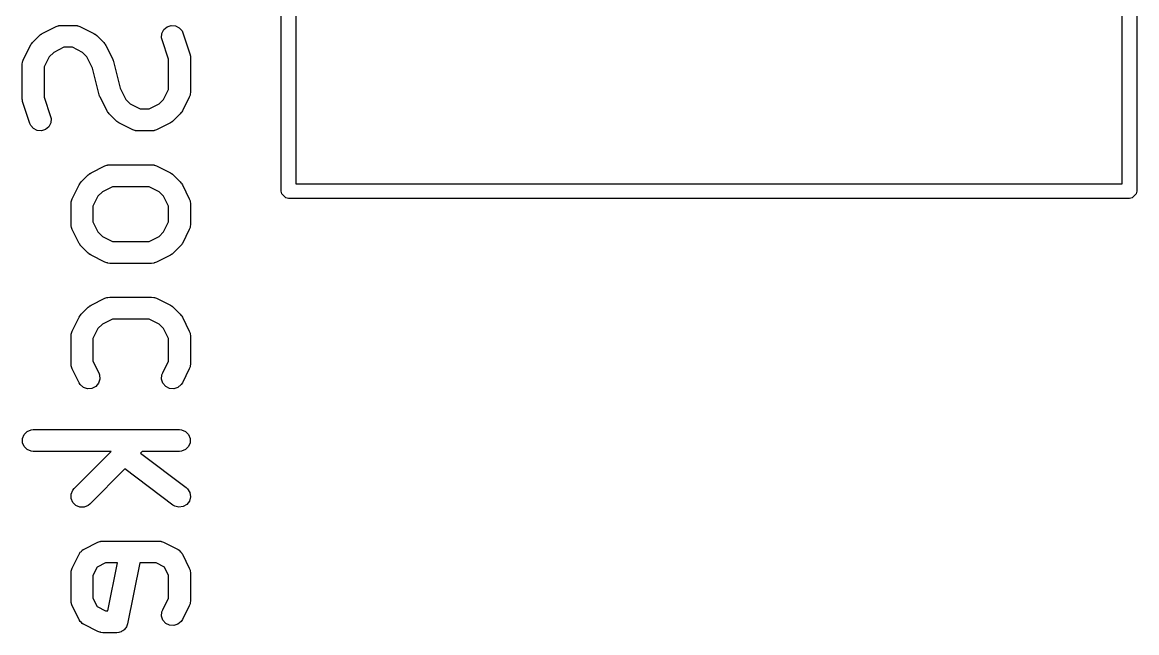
# Model space of a CAD drawing. Extents: x 2.4 to 13.6, y -7.9 to -3.7.
# Drawn here: x 12.6149 to 12.9149, y -7.134 to -6.9698 of the extents above; entities that cross this region are included whole.
import ezdxf

# ---------------------------------------------------------------- set-up
doc = ezdxf.new("R2010")
doc.units = 0
doc.header["$MEASUREMENT"] = 0
doc.layers.add('BLACK', color=7, linetype='CONTINUOUS')

msp = doc.modelspace()

# ---------------------------------------------------------------- linework, layer by layer
at = {"layer": 'BLACK', "linetype": 'CONTINUOUS'}
for p, q in [((12.6846, -7.01515), (12.6846, -6.72381)), ((12.68854, -6.72578), (12.68854, -7.01318)), ((12.91492, -6.72381), (12.91492, -7.01515)), ((12.91098, -7.01318), (12.91098, -6.94439)), ((12.62029, -6.97276), (12.62404, -6.97089)), ((12.62404, -6.97089), (12.62458, -6.97068)), ((12.62458, -6.97068), (12.62469, -6.97067)), ((12.62469, -6.97067), (12.62479, -6.97063)), ((12.62479, -6.97063), (12.62536, -6.97058)), ((12.62536, -6.97058), (12.62911, -6.97058)), ((12.62911, -6.97058), (12.62969, -6.97063)), ((12.62969, -6.97063), (12.62979, -6.97067)), ((12.62979, -6.97067), (12.62989, -6.97068)), ((12.62989, -6.97068), (12.63043, -6.97089)), ((12.63043, -6.97089), (12.63418, -6.97276)), ((12.65251, -6.97275), (12.65303, -6.97172)), ((12.65303, -6.97172), (12.6539, -6.97096)), ((12.6539, -6.97096), (12.65499, -6.9706)), ((12.65499, -6.9706), (12.65614, -6.97068)), ((12.65614, -6.97068), (12.65717, -6.9712)), ((12.65717, -6.9712), (12.65793, -6.97207)), ((12.65793, -6.97207), (12.65816, -6.9726)), ((12.61765, -6.97519), (12.61953, -6.97332)), ((12.61953, -6.97332), (12.61975, -6.97313)), ((12.61975, -6.97313), (12.6198, -6.97307)), ((12.6198, -6.97307), (12.61989, -6.97301)), ((12.61989, -6.97301), (12.61997, -6.97295)), ((12.61997, -6.97295), (12.62005, -6.97292)), ((12.62005, -6.97292), (12.62029, -6.97276)), ((12.63418, -6.97276), (12.63443, -6.97292)), ((12.63443, -6.97292), (12.6345, -6.97295)), ((12.6345, -6.97295), (12.63458, -6.97301)), ((12.63458, -6.97301), (12.63467, -6.97307)), ((12.63467, -6.97307), (12.63472, -6.97313)), ((12.63472, -6.97313), (12.63495, -6.97332)), ((12.63495, -6.97332), (12.63683, -6.97519)), ((12.65243, -6.9739), (12.65251, -6.97275)), ((12.65256, -6.97446), (12.65243, -6.9739)), ((12.65428, -6.97963), (12.65256, -6.97446)), ((12.65816, -6.9726), (12.66004, -6.97822)), ((12.61522, -6.97971), (12.6171, -6.97596)), ((12.6171, -6.97596), (12.61725, -6.97571)), ((12.61725, -6.97571), (12.61728, -6.97564)), ((12.61728, -6.97564), (12.61735, -6.97556)), ((12.61735, -6.97556), (12.61741, -6.97547)), ((12.61741, -6.97547), (12.61747, -6.97542)), ((12.61747, -6.97542), (12.61765, -6.97519)), ((12.62336, -6.97783), (12.62217, -6.97903)), ((12.62606, -6.97648), (12.62336, -6.97783)), ((12.62842, -6.97648), (12.62606, -6.97648)), ((12.63111, -6.97783), (12.62842, -6.97648)), ((12.63231, -6.97903), (12.63111, -6.97783)), ((12.63683, -6.97519), (12.63701, -6.97542)), ((12.63701, -6.97542), (12.63707, -6.97547)), ((12.63707, -6.97547), (12.63713, -6.97556)), ((12.63713, -6.97556), (12.63719, -6.97564)), ((12.63719, -6.97564), (12.63722, -6.97571)), ((12.63722, -6.97571), (12.63738, -6.97596)), ((12.63738, -6.97596), (12.63925, -6.97971)), ((12.61491, -6.98103), (12.61497, -6.98045)), ((12.61491, -6.9904), (12.61491, -6.98103)), ((12.61497, -6.98045), (12.61501, -6.98035)), ((12.61501, -6.98035), (12.61502, -6.98025)), ((12.61502, -6.98025), (12.61522, -6.97971)), ((12.62217, -6.97903), (12.62082, -6.98172)), ((12.63383, -6.98206), (12.63231, -6.97903)), ((12.63925, -6.97971), (12.63927, -6.97975)), ((12.63927, -6.97975), (12.63928, -6.97977)), ((12.63928, -6.97977), (12.63937, -6.98001)), ((12.63937, -6.98001), (12.63946, -6.98025)), ((12.63946, -6.98025), (12.63946, -6.98027)), ((12.63946, -6.98027), (12.63948, -6.98031)), ((12.63948, -6.98031), (12.64127, -6.9875)), ((12.65428, -6.98783), (12.65428, -6.97963)), ((12.66004, -6.97822), (12.6601, -6.9785)), ((12.6601, -6.9785), (12.66013, -6.97858)), ((12.66013, -6.97858), (12.66014, -6.97868)), ((12.66014, -6.97868), (12.66016, -6.97878)), ((12.66016, -6.97878), (12.66016, -6.97886)), ((12.66016, -6.97886), (12.66019, -6.97915)), ((12.66019, -6.97915), (12.66019, -6.98853)), ((12.62082, -6.98172), (12.62082, -6.98992)), ((12.63562, -6.98924), (12.63383, -6.98206)), ((12.62082, -6.98992), (12.62254, -6.99509)), ((12.63564, -6.98929), (12.63562, -6.98924)), ((12.63564, -6.98931), (12.63564, -6.98929)), ((12.63573, -6.98955), (12.63564, -6.98931)), ((12.63582, -6.98979), (12.63573, -6.98955)), ((12.63583, -6.98981), (12.63582, -6.98979)), ((12.63585, -6.98985), (12.63583, -6.98981)), ((12.63772, -6.9936), (12.63585, -6.98985)), ((12.64127, -6.9875), (12.64279, -6.99053)), ((12.65293, -6.99053), (12.65428, -6.98783)), ((12.65988, -6.98985), (12.658, -6.9936)), ((12.66008, -6.98931), (12.65988, -6.98985)), ((12.66009, -6.9892), (12.66008, -6.98931)), ((12.66013, -6.9891), (12.66009, -6.9892)), ((12.66019, -6.98853), (12.66013, -6.9891)), ((12.61494, -6.99069), (12.61491, -6.9904)), ((12.61494, -6.99077), (12.61494, -6.99069)), ((12.61496, -6.99087), (12.61494, -6.99077)), ((12.61497, -6.99098), (12.61496, -6.99087)), ((12.615, -6.99105), (12.61497, -6.99098)), ((12.61506, -6.99134), (12.615, -6.99105)), ((12.61694, -6.99696), (12.61506, -6.99134)), ((12.64279, -6.99053), (12.64399, -6.99172)), ((12.64399, -6.99172), (12.64668, -6.99307)), ((12.64668, -6.99307), (12.64904, -6.99307)), ((12.64904, -6.99307), (12.65174, -6.99172)), ((12.65174, -6.99172), (12.65293, -6.99053)), ((12.62254, -6.99509), (12.62267, -6.99566)), ((12.62267, -6.99566), (12.62259, -6.99681)), ((12.63788, -6.99384), (12.63772, -6.9936)), ((12.63791, -6.99392), (12.63788, -6.99384)), ((12.63797, -6.994), (12.63791, -6.99392)), ((12.63803, -6.99409), (12.63797, -6.994)), ((12.63809, -6.99414), (12.63803, -6.99409)), ((12.63827, -6.99436), (12.63809, -6.99414)), ((12.64015, -6.99624), (12.63827, -6.99436)), ((12.65745, -6.99436), (12.65557, -6.99624)), ((12.65763, -6.99414), (12.65745, -6.99436)), ((12.65769, -6.99409), (12.65763, -6.99414)), ((12.65775, -6.994), (12.65769, -6.99409)), ((12.65782, -6.99392), (12.65775, -6.994)), ((12.65785, -6.99384), (12.65782, -6.99392)), ((12.658, -6.9936), (12.65785, -6.99384)), ((12.61717, -6.99749), (12.61694, -6.99696)), ((12.61793, -6.99836), (12.61717, -6.99749)), ((12.61896, -6.99887), (12.61793, -6.99836)), ((12.62011, -6.99896), (12.61896, -6.99887)), ((12.6212, -6.99859), (12.62011, -6.99896)), ((12.62207, -6.99784), (12.6212, -6.99859)), ((12.62259, -6.99681), (12.62207, -6.99784)), ((12.64038, -6.99642), (12.64015, -6.99624)), ((12.64043, -6.99648), (12.64038, -6.99642)), ((12.64052, -6.99654), (12.64043, -6.99648)), ((12.6406, -6.99661), (12.64052, -6.99654)), ((12.64067, -6.99664), (12.6406, -6.99661)), ((12.64092, -6.99679), (12.64067, -6.99664)), ((12.64467, -6.99867), (12.64092, -6.99679)), ((12.64521, -6.99887), (12.64467, -6.99867)), ((12.64531, -6.99888), (12.64521, -6.99887)), ((12.64541, -6.99892), (12.64531, -6.99888)), ((12.64599, -6.99898), (12.64541, -6.99892)), ((12.64974, -6.99898), (12.64599, -6.99898)), ((12.65031, -6.99892), (12.64974, -6.99898)), ((12.65041, -6.99888), (12.65031, -6.99892)), ((12.65052, -6.99887), (12.65041, -6.99888)), ((12.65106, -6.99867), (12.65052, -6.99887)), ((12.65481, -6.99679), (12.65106, -6.99867)), ((12.65505, -6.99664), (12.65481, -6.99679)), ((12.65513, -6.99661), (12.65505, -6.99664)), ((12.65521, -6.99654), (12.65513, -6.99661)), ((12.6553, -6.99648), (12.65521, -6.99654)), ((12.65535, -6.99642), (12.6553, -6.99648)), ((12.65557, -6.99624), (12.65535, -6.99642)), ((12.63781, -7.00817), (12.63791, -7.00813)), ((12.63791, -7.00813), (12.63849, -7.00807)), ((12.63849, -7.00807), (12.64974, -7.00807)), ((12.64974, -7.00807), (12.65031, -7.00813)), ((12.65031, -7.00813), (12.65041, -7.00817)), ((12.63078, -7.01269), (12.63265, -7.01081)), ((12.63265, -7.01081), (12.63288, -7.01063)), ((12.63288, -7.01063), (12.63293, -7.01057)), ((12.63293, -7.01057), (12.63302, -7.01051)), ((12.63302, -7.01051), (12.6331, -7.01044)), ((12.6331, -7.01044), (12.63317, -7.01041)), ((12.63317, -7.01041), (12.63342, -7.01026)), ((12.63342, -7.01026), (12.63717, -7.00838)), ((12.63717, -7.00838), (12.63771, -7.00818)), ((12.63771, -7.00818), (12.63781, -7.00817)), ((12.65041, -7.00817), (12.65052, -7.00818)), ((12.65052, -7.00818), (12.65106, -7.00838)), ((12.65106, -7.00838), (12.65481, -7.01026)), ((12.65481, -7.01026), (12.65505, -7.01041)), ((12.65505, -7.01041), (12.65513, -7.01044)), ((12.65513, -7.01044), (12.65521, -7.01051)), ((12.65521, -7.01051), (12.6553, -7.01057)), ((12.6553, -7.01057), (12.65535, -7.01063)), ((12.65535, -7.01063), (12.65557, -7.01081)), ((12.65557, -7.01081), (12.65745, -7.01269)), ((12.62835, -7.0172), (12.63022, -7.01345)), ((12.63022, -7.01345), (12.63038, -7.01321)), ((12.63038, -7.01321), (12.63041, -7.01313)), ((12.63041, -7.01313), (12.63047, -7.01305)), ((12.63047, -7.01305), (12.63053, -7.01296)), ((12.63053, -7.01296), (12.63059, -7.01291)), ((12.63059, -7.01291), (12.63078, -7.01269)), ((12.63918, -7.01398), (12.63649, -7.01533)), ((12.64904, -7.01398), (12.63918, -7.01398)), ((12.65174, -7.01533), (12.64904, -7.01398)), ((12.65745, -7.01269), (12.65763, -7.01291)), ((12.65763, -7.01291), (12.65769, -7.01296)), ((12.65769, -7.01296), (12.65775, -7.01305)), ((12.65775, -7.01305), (12.65782, -7.01313)), ((12.65782, -7.01313), (12.65785, -7.01321)), ((12.65785, -7.01321), (12.658, -7.01345)), ((12.658, -7.01345), (12.65988, -7.0172)), ((12.68854, -7.01318), (12.91098, -7.01318)), ((12.63529, -7.01652), (12.63394, -7.01922)), ((12.63649, -7.01533), (12.63529, -7.01652)), ((12.65293, -7.01652), (12.65174, -7.01533)), ((12.65428, -7.01922), (12.65293, -7.01652)), ((12.68475, -7.0159), (12.6846, -7.01515)), ((12.68582, -7.01697), (12.68475, -7.0159)), ((12.68657, -7.01712), (12.68582, -7.01697)), ((12.91295, -7.01712), (12.68657, -7.01712)), ((12.9137, -7.01697), (12.91295, -7.01712)), ((12.91477, -7.0159), (12.9137, -7.01697)), ((12.91492, -7.01515), (12.91477, -7.0159)), ((12.62804, -7.01852), (12.62809, -7.01795)), ((12.62804, -7.02415), (12.62804, -7.01852)), ((12.62809, -7.01795), (12.62813, -7.01785)), ((12.62813, -7.01785), (12.62814, -7.01774)), ((12.62814, -7.01774), (12.62835, -7.0172)), ((12.63394, -7.01922), (12.63394, -7.02345)), ((12.65428, -7.02345), (12.65428, -7.01922)), ((12.65988, -7.0172), (12.66008, -7.01774)), ((12.66008, -7.01774), (12.66009, -7.01785)), ((12.66009, -7.01785), (12.66013, -7.01795)), ((12.66013, -7.01795), (12.66019, -7.01852)), ((12.66019, -7.01852), (12.66019, -7.02415)), ((12.62809, -7.02472), (12.62804, -7.02415)), ((12.62813, -7.02482), (12.62809, -7.02472)), ((12.62814, -7.02493), (12.62813, -7.02482)), ((12.62835, -7.02547), (12.62814, -7.02493)), ((12.63022, -7.02922), (12.62835, -7.02547)), ((12.63394, -7.02345), (12.63529, -7.02615)), ((12.63529, -7.02615), (12.63649, -7.02735)), ((12.65174, -7.02735), (12.65293, -7.02615)), ((12.65293, -7.02615), (12.65428, -7.02345)), ((12.65988, -7.02547), (12.658, -7.02922)), ((12.66008, -7.02493), (12.65988, -7.02547)), ((12.66009, -7.02482), (12.66008, -7.02493)), ((12.66013, -7.02472), (12.66009, -7.02482)), ((12.66019, -7.02415), (12.66013, -7.02472)), ((12.63649, -7.02735), (12.63918, -7.02869)), ((12.63918, -7.02869), (12.64904, -7.02869)), ((12.64904, -7.02869), (12.65174, -7.02735)), ((12.63038, -7.02947), (12.63022, -7.02922)), ((12.63041, -7.02954), (12.63038, -7.02947)), ((12.63047, -7.02962), (12.63041, -7.02954)), ((12.63053, -7.02971), (12.63047, -7.02962)), ((12.63059, -7.02976), (12.63053, -7.02971)), ((12.63078, -7.02998), (12.63059, -7.02976)), ((12.63265, -7.03186), (12.63078, -7.02998)), ((12.63288, -7.03205), (12.63265, -7.03186)), ((12.63293, -7.0321), (12.63288, -7.03205)), ((12.63302, -7.03216), (12.63293, -7.0321)), ((12.6331, -7.03223), (12.63302, -7.03216)), ((12.65521, -7.03216), (12.65513, -7.03223)), ((12.6553, -7.0321), (12.65521, -7.03216)), ((12.65535, -7.03205), (12.6553, -7.0321)), ((12.65557, -7.03186), (12.65535, -7.03205)), ((12.65745, -7.02998), (12.65557, -7.03186)), ((12.65763, -7.02976), (12.65745, -7.02998)), ((12.65769, -7.02971), (12.65763, -7.02976)), ((12.65775, -7.02962), (12.65769, -7.02971)), ((12.65782, -7.02954), (12.65775, -7.02962)), ((12.65785, -7.02947), (12.65782, -7.02954)), ((12.658, -7.02922), (12.65785, -7.02947)), ((12.63317, -7.03226), (12.6331, -7.03223)), ((12.63342, -7.03241), (12.63317, -7.03226)), ((12.63717, -7.03429), (12.63342, -7.03241)), ((12.63771, -7.03449), (12.63717, -7.03429)), ((12.63781, -7.0345), (12.63771, -7.03449)), ((12.63791, -7.03454), (12.63781, -7.0345)), ((12.63849, -7.0346), (12.63791, -7.03454)), ((12.64974, -7.0346), (12.63849, -7.0346)), ((12.65031, -7.03454), (12.64974, -7.0346)), ((12.65041, -7.0345), (12.65031, -7.03454)), ((12.65052, -7.03449), (12.65041, -7.0345)), ((12.65106, -7.03429), (12.65052, -7.03449)), ((12.65481, -7.03241), (12.65106, -7.03429)), ((12.65505, -7.03226), (12.65481, -7.03241)), ((12.65513, -7.03223), (12.65505, -7.03226)), ((12.63342, -7.04588), (12.63717, -7.044)), ((12.63717, -7.044), (12.63771, -7.0438)), ((12.63771, -7.0438), (12.63781, -7.04379)), ((12.63781, -7.04379), (12.63791, -7.04375)), ((12.63791, -7.04375), (12.63849, -7.04369)), ((12.63849, -7.04369), (12.64974, -7.04369)), ((12.64974, -7.04369), (12.65031, -7.04375)), ((12.65031, -7.04375), (12.65041, -7.04379)), ((12.65041, -7.04379), (12.65052, -7.0438)), ((12.65052, -7.0438), (12.65106, -7.044)), ((12.65106, -7.044), (12.65481, -7.04588)), ((12.63078, -7.04831), (12.63265, -7.04643)), ((12.63265, -7.04643), (12.63288, -7.04625)), ((12.63288, -7.04625), (12.63293, -7.04619)), ((12.63293, -7.04619), (12.63302, -7.04613)), ((12.63302, -7.04613), (12.6331, -7.04606)), ((12.6331, -7.04606), (12.63317, -7.04603)), ((12.63317, -7.04603), (12.63342, -7.04588)), ((12.65481, -7.04588), (12.65505, -7.04603)), ((12.65505, -7.04603), (12.65513, -7.04606)), ((12.65513, -7.04606), (12.65521, -7.04613)), ((12.65521, -7.04613), (12.6553, -7.04619)), ((12.6553, -7.04619), (12.65535, -7.04625)), ((12.65535, -7.04625), (12.65557, -7.04643)), ((12.65557, -7.04643), (12.65745, -7.04831)), ((12.62835, -7.05282), (12.63022, -7.04907)), ((12.63022, -7.04907), (12.63038, -7.04883)), ((12.63038, -7.04883), (12.63041, -7.04875)), ((12.63041, -7.04875), (12.63047, -7.04867)), ((12.63047, -7.04867), (12.63053, -7.04858)), ((12.63053, -7.04858), (12.63059, -7.04853)), ((12.63059, -7.04853), (12.63078, -7.04831)), ((12.63918, -7.0496), (12.63649, -7.05095)), ((12.64904, -7.0496), (12.63918, -7.0496)), ((12.65174, -7.05095), (12.64904, -7.0496)), ((12.65745, -7.04831), (12.65763, -7.04853)), ((12.65763, -7.04853), (12.65769, -7.04858)), ((12.65769, -7.04858), (12.65775, -7.04867)), ((12.65775, -7.04867), (12.65782, -7.04875)), ((12.65782, -7.04875), (12.65785, -7.04883)), ((12.65785, -7.04883), (12.658, -7.04907)), ((12.658, -7.04907), (12.65988, -7.05282)), ((12.62814, -7.05336), (12.62835, -7.05282)), ((12.63529, -7.05214), (12.63394, -7.05484)), ((12.63649, -7.05095), (12.63529, -7.05214)), ((12.65293, -7.05214), (12.65174, -7.05095)), ((12.65428, -7.05484), (12.65293, -7.05214)), ((12.65988, -7.05282), (12.66008, -7.05336)), ((12.62804, -7.05414), (12.62809, -7.05357)), ((12.62804, -7.06164), (12.62804, -7.05414)), ((12.62809, -7.05357), (12.62813, -7.05347)), ((12.62813, -7.05347), (12.62814, -7.05336)), ((12.63394, -7.05484), (12.63394, -7.06095)), ((12.65428, -7.06095), (12.65428, -7.05484)), ((12.66008, -7.05336), (12.66009, -7.05347)), ((12.66009, -7.05347), (12.66013, -7.05357)), ((12.66013, -7.05357), (12.66019, -7.05414)), ((12.66019, -7.05414), (12.66019, -7.06164)), ((12.62809, -7.06222), (12.62804, -7.06164)), ((12.63394, -7.06095), (12.6355, -7.06407)), ((12.65272, -7.06407), (12.65428, -7.06095)), ((12.66019, -7.06164), (12.66013, -7.06222)), ((12.62813, -7.06232), (12.62809, -7.06222)), ((12.62814, -7.06242), (12.62813, -7.06232)), ((12.62835, -7.06296), (12.62814, -7.06242)), ((12.63022, -7.06671), (12.62835, -7.06296)), ((12.6355, -7.06407), (12.63571, -7.06461)), ((12.63571, -7.06461), (12.63579, -7.06576)), ((12.65243, -7.06576), (12.65251, -7.06461)), ((12.65251, -7.06461), (12.65272, -7.06407)), ((12.65988, -7.06296), (12.658, -7.06671)), ((12.66008, -7.06242), (12.65988, -7.06296)), ((12.66009, -7.06232), (12.66008, -7.06242)), ((12.66013, -7.06222), (12.66009, -7.06232)), ((12.63053, -7.0672), (12.63022, -7.06671)), ((12.6314, -7.06796), (12.63053, -7.0672)), ((12.63249, -7.06832), (12.6314, -7.06796)), ((12.63467, -7.06773), (12.63364, -7.06824)), ((12.63543, -7.06685), (12.63467, -7.06773)), ((12.63579, -7.06576), (12.63543, -7.06685)), ((12.65279, -7.06685), (12.65243, -7.06576)), ((12.65355, -7.06773), (12.65279, -7.06685)), ((12.65458, -7.06824), (12.65355, -7.06773)), ((12.65682, -7.06796), (12.65573, -7.06832)), ((12.65769, -7.0672), (12.65682, -7.06796)), ((12.658, -7.06671), (12.65769, -7.0672)), ((12.63364, -7.06824), (12.63249, -7.06832)), ((12.65573, -7.06832), (12.65458, -7.06824)), ((12.61541, -7.08062), (12.61622, -7.07981)), ((12.61622, -7.07981), (12.61729, -7.07937)), ((12.61729, -7.07937), (12.61786, -7.07931)), ((12.61786, -7.07931), (12.65724, -7.07931)), ((12.65724, -7.07931), (12.65781, -7.07937)), ((12.65781, -7.07937), (12.65888, -7.07981)), ((12.65888, -7.07981), (12.65969, -7.08062)), ((12.61497, -7.08169), (12.61541, -7.08062)), ((12.61497, -7.08284), (12.61497, -7.08169)), ((12.61541, -7.08391), (12.61497, -7.08284)), ((12.65969, -7.08062), (12.66013, -7.08169)), ((12.66013, -7.08284), (12.65969, -7.08391)), ((12.66013, -7.08169), (12.66013, -7.08284)), ((12.61622, -7.08472), (12.61541, -7.08391)), ((12.61729, -7.08516), (12.61622, -7.08472)), ((12.61786, -7.08522), (12.61729, -7.08516)), ((12.63886, -7.08522), (12.61786, -7.08522)), ((12.6289, -7.09518), (12.63886, -7.08522)), ((12.64721, -7.08522), (12.64673, -7.0857)), ((12.64673, -7.0857), (12.65901, -7.0949)), ((12.65724, -7.08522), (12.64721, -7.08522)), ((12.65781, -7.08516), (12.65724, -7.08522)), ((12.65888, -7.08472), (12.65781, -7.08516)), ((12.65969, -7.08391), (12.65888, -7.08472)), ((12.64251, -7.08991), (12.63308, -7.09935)), ((12.65546, -7.09963), (12.64251, -7.08991)), ((12.65901, -7.0949), (12.65943, -7.09529)), ((12.62809, -7.09669), (12.62853, -7.09562)), ((12.62809, -7.09784), (12.62809, -7.09669)), ((12.62853, -7.0989), (12.62809, -7.09784)), ((12.62853, -7.09562), (12.6289, -7.09518)), ((12.65943, -7.09529), (12.66002, -7.09628)), ((12.66018, -7.09742), (12.6599, -7.09854)), ((12.66002, -7.09628), (12.66018, -7.09742)), ((12.62935, -7.09972), (12.62853, -7.0989)), ((12.63041, -7.10016), (12.62935, -7.09972)), ((12.63156, -7.10016), (12.63041, -7.10016)), ((12.63263, -7.09972), (12.63156, -7.10016)), ((12.63308, -7.09935), (12.63263, -7.09972)), ((12.65596, -7.09993), (12.65546, -7.09963)), ((12.65707, -7.10021), (12.65596, -7.09993)), ((12.65821, -7.10005), (12.65707, -7.10021)), ((12.65921, -7.09946), (12.65821, -7.10005)), ((12.6599, -7.09854), (12.65921, -7.09946)), ((12.63154, -7.1115), (12.63529, -7.10962)), ((12.63529, -7.10962), (12.63583, -7.10941)), ((12.63583, -7.10941), (12.63594, -7.10941)), ((12.63594, -7.10941), (12.63604, -7.10937)), ((12.63604, -7.10937), (12.63661, -7.10931)), ((12.63661, -7.10931), (12.65161, -7.10931)), ((12.65161, -7.10931), (12.65219, -7.10937)), ((12.65219, -7.10937), (12.65228, -7.10941)), ((12.65228, -7.10941), (12.65239, -7.10941)), ((12.65239, -7.10941), (12.65293, -7.10962)), ((12.65293, -7.10962), (12.65668, -7.1115)), ((12.62835, -7.11657), (12.63022, -7.11282)), ((12.63022, -7.11282), (12.63028, -7.11272)), ((12.63028, -7.11272), (12.6303, -7.11267)), ((12.6303, -7.11267), (12.63035, -7.11262)), ((12.63035, -7.11262), (12.63053, -7.11233)), ((12.63053, -7.11233), (12.63081, -7.11208)), ((12.63081, -7.11208), (12.63105, -7.1118)), ((12.63105, -7.1118), (12.63134, -7.11162)), ((12.63134, -7.11162), (12.6314, -7.11157)), ((12.6314, -7.11157), (12.63145, -7.11156)), ((12.63145, -7.11156), (12.63154, -7.1115)), ((12.65668, -7.1115), (12.65678, -7.11156)), ((12.65678, -7.11156), (12.65682, -7.11157)), ((12.65682, -7.11157), (12.65688, -7.11162)), ((12.65688, -7.11162), (12.65717, -7.1118)), ((12.65717, -7.1118), (12.65741, -7.11208)), ((12.65741, -7.11208), (12.65769, -7.11233)), ((12.65769, -7.11233), (12.65788, -7.11262)), ((12.65788, -7.11262), (12.65793, -7.11267)), ((12.65793, -7.11267), (12.65794, -7.11272)), ((12.65794, -7.11272), (12.658, -7.11282)), ((12.658, -7.11282), (12.65988, -7.11657)), ((12.63731, -7.11521), (12.63506, -7.11634)), ((12.64051, -7.11521), (12.63731, -7.11521)), ((12.63794, -7.12806), (12.64051, -7.11521)), ((12.64653, -7.11521), (12.64326, -7.13159)), ((12.65091, -7.11521), (12.64653, -7.11521)), ((12.65316, -7.11634), (12.65091, -7.11521)), ((12.62804, -7.11789), (12.62809, -7.11731)), ((12.62804, -7.12538), (12.62804, -7.11789)), ((12.62809, -7.11731), (12.62813, -7.11721)), ((12.62813, -7.11721), (12.62814, -7.11711)), ((12.62814, -7.11711), (12.62835, -7.11657)), ((12.63506, -7.11634), (12.63394, -7.11858)), ((12.63394, -7.11858), (12.63394, -7.12469)), ((12.65428, -7.11858), (12.65316, -7.11634)), ((12.65428, -7.12469), (12.65428, -7.11858)), ((12.65988, -7.11657), (12.66008, -7.11711)), ((12.66008, -7.11711), (12.66009, -7.11721)), ((12.66009, -7.11721), (12.66013, -7.11731)), ((12.66013, -7.11731), (12.66019, -7.11789)), ((12.66019, -7.11789), (12.66019, -7.12538)), ((12.63394, -7.12469), (12.63506, -7.12693)), ((12.65272, -7.12781), (12.65428, -7.12469)), ((12.62809, -7.12596), (12.62804, -7.12538)), ((12.62813, -7.12606), (12.62809, -7.12596)), ((12.62814, -7.12616), (12.62813, -7.12606)), ((12.62835, -7.12671), (12.62814, -7.12616)), ((12.63022, -7.13045), (12.62835, -7.12671)), ((12.63506, -7.12693), (12.63731, -7.12806)), ((12.63731, -7.12806), (12.63794, -7.12806)), ((12.65251, -7.12835), (12.65272, -7.12781)), ((12.65988, -7.12671), (12.658, -7.13045)), ((12.66008, -7.12616), (12.65988, -7.12671)), ((12.66009, -7.12606), (12.66008, -7.12616)), ((12.66013, -7.12596), (12.66009, -7.12606)), ((12.66019, -7.12538), (12.66013, -7.12596)), ((12.63028, -7.13055), (12.63022, -7.13045)), ((12.6303, -7.1306), (12.63028, -7.13055)), ((12.63035, -7.13065), (12.6303, -7.1306)), ((12.63053, -7.13094), (12.63035, -7.13065)), ((12.63081, -7.13119), (12.63053, -7.13094)), ((12.65243, -7.1295), (12.65251, -7.12835)), ((12.65279, -7.1306), (12.65243, -7.1295)), ((12.65355, -7.13147), (12.65279, -7.1306)), ((12.65769, -7.13094), (12.65682, -7.1317)), ((12.658, -7.13045), (12.65769, -7.13094)), ((12.63105, -7.13147), (12.63081, -7.13119)), ((12.63134, -7.13165), (12.63105, -7.13147)), ((12.6314, -7.1317), (12.63134, -7.13165)), ((12.63145, -7.13171), (12.6314, -7.1317)), ((12.63154, -7.13178), (12.63145, -7.13171)), ((12.63529, -7.13365), (12.63154, -7.13178)), ((12.63583, -7.13386), (12.63529, -7.13365)), ((12.63594, -7.13386), (12.63583, -7.13386)), ((12.63604, -7.13391), (12.63594, -7.13386)), ((12.63661, -7.13396), (12.63604, -7.13391)), ((12.64036, -7.13396), (12.63661, -7.13396)), ((12.64094, -7.13391), (12.64036, -7.13396)), ((12.64036, -7.13396), (12.64036, -7.13396)), ((12.64121, -7.13379), (12.64094, -7.13391)), ((12.64149, -7.13374), (12.64121, -7.13379)), ((12.64173, -7.13358), (12.64149, -7.13374)), ((12.642, -7.13346), (12.64173, -7.13358)), ((12.64221, -7.13326), (12.642, -7.13346)), ((12.64245, -7.1331), (12.64221, -7.13326)), ((12.64261, -7.13286), (12.64245, -7.1331)), ((12.64282, -7.13265), (12.64261, -7.13286)), ((12.64293, -7.13238), (12.64282, -7.13265)), ((12.64309, -7.13214), (12.64293, -7.13238)), ((12.64326, -7.13159), (12.64309, -7.13214)), ((12.65458, -7.13198), (12.65355, -7.13147)), ((12.65573, -7.13206), (12.65458, -7.13198)), ((12.65682, -7.1317), (12.65573, -7.13206))]:
    msp.add_line(p, q, dxfattribs=at)

doc.saveas('drawing.dxf')
